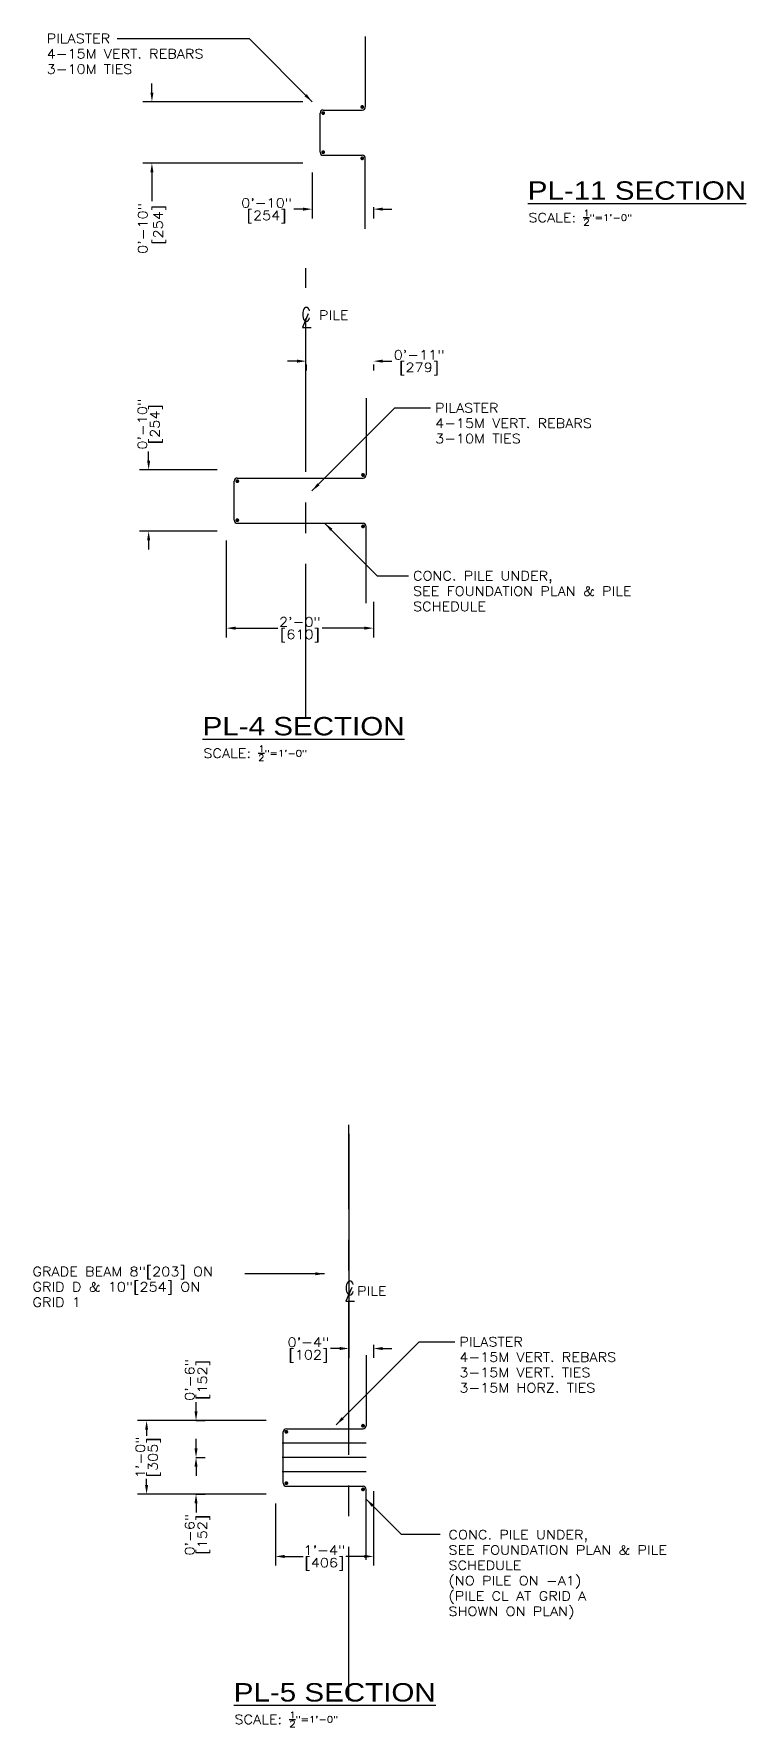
# Model space of a CAD drawing. Header units: inches. Extents: x -229 to 9761, y -1201 to 3580.
# Drawn here: x 930.6 to 1046.7, y -523.8 to -247.7 of the extents above; entities that cross this region are included whole.
import ezdxf

# ---------------------------------------------------------------- set-up
doc = ezdxf.new("R2010")
doc.units = ezdxf.units.IN
doc.header["$MEASUREMENT"] = 0
doc.linetypes.add('CENTER', pattern=[2, 1.25, -0.25, 0.25, -0.25])
doc.layers.get('DEFPOINTS').update_dxf_attribs({"linetype": 'CONTINUOUS'})
for name, color, linetype in [('Dimension', 5, 'CONTINUOUS'), ('Foundation_Details_CL', 150, 'CENTER'), ('Foundation_Details_Reinf', 131, 'CONTINUOUS'), ('Structural_Section_Dim', 5, 'CONTINUOUS'), ('Structural_Section_Text', 5, 'CONTINUOUS'), ('TEXT', 4, 'CONTINUOUS')]:
    doc.layers.add(name, color=color, linetype=linetype)
doc.styles.add('ROMANS', font='ROMANS.SHX', dxfattribs={"width": 0.8})
doc.styles.add('ROMANS-115', font='romans.shx', dxfattribs={"width": 1.15})
doc.styles.add('SANS-115', font='sanss___.ttf', dxfattribs={"width": 1.15})
doc.dimstyles.new('112-ROMANS-115-MS', dxfattribs={"dimscale": 0, "dimtxt": 1.5, "dimasz": 1.5, "dimexe": 1.5, "dimexo": 1.5, "dimgap": 0.125, "dimtad": 0, "dimdec": 4, "dimzin": 1, "dimdsep": 46, "dimlunit": 4, "dimtxsty": 'ROMANS-115', "dimcen": 0.125, "dimclrd": 256, "dimclre": 256, "dimclrt": 256, "dimadec": 0, "dimazin": 0, "dimtfac": 1, "dimtdec": 4, "dimtofl": 0, "dimtmove": 0, "dimatfit": 0, "dimfxl": 1, "dimtfillclr": 256, "dimfrac": 2, "dimtolj": 1, "dimtzin": 0, "dimarcsym": 0})
doc.dimstyles.new('12-ROMANS-115-PS', dxfattribs={"dimscale": 0, "dimtxt": 0.0625, "dimasz": 0.0625, "dimexe": 0.0625, "dimexo": 0.03125, "dimgap": 0.03125, "dimtad": 1, "dimdec": 3, "dimlfac": 24, "dimzin": 1, "dimdsep": 46, "dimlunit": 4, "dimtxsty": 'ROMANS-115', "dimcen": 0.125, "dimclrd": 256, "dimclre": 256, "dimclrt": 256, "dimadec": 0, "dimazin": 0, "dimtfac": 1, "dimtdec": 3, "dimtofl": 0, "dimtmove": 0, "dimatfit": 0, "dimfxl": 1, "dimfrac": 2, "dimtolj": 1, "dimtzin": 0, "dimarcsym": 0})
doc.dimstyles.new('12-ROMANS-115-PS-APV', dxfattribs={"dimscale": 0, "dimtxt": 0.0625, "dimasz": 0.0625, "dimexe": 0.0625, "dimexo": 0.03125, "dimgap": 0.03125, "dimtad": 1, "dimdec": 3, "dimlfac": 24, "dimzin": 1, "dimdsep": 46, "dimlunit": 4, "dimtxsty": 'ROMANS-115', "dimcen": 0.125, "dimclrd": 256, "dimclre": 256, "dimclrt": 256, "dimadec": 0, "dimazin": 0, "dimtfac": 1, "dimtdec": 3, "dimtofl": 0, "dimtmove": 0, "dimatfit": 0, "dimfxl": 1, "dimfrac": 2, "dimtolj": 1, "dimtzin": 0, "dimarcsym": 0})

# ---------------------------------------------------------------- blocks, each defined once
blk = doc.blocks.new('*D74')
at = {"layer": 'DEFPOINTS', "color": 0, "ltscale": 2}
for p in [(961.95, -328.78), (985.95, -338.8), (961.95, -344.59)]:
    blk.add_point(p, dxfattribs=at)
at = {"layer": 'Structural_Section_Dim', "lineweight": -2, "ltscale": 2}
for p, q in [((961.95, -330.28), (961.95, -346.09)), ((985.95, -340.3), (985.95, -346.09)), ((963.45, -344.59), (970.34, -344.59)), ((984.45, -344.59), (977.57, -344.59))]:
    blk.add_line(p, q, dxfattribs=at)
at = {"layer": 'Structural_Section_Dim', "ltscale": 2}
for points in [[(963.45, -344.34), (963.45, -344.84), (961.95, -344.59)], [(984.45, -344.34), (984.45, -344.84), (985.95, -344.59)]]:
    blk.add_solid(points, dxfattribs=at)
at = {"layer": 'Structural_Section_Dim', "ltscale": 2, "char_height": 1.5, "attachment_point": 5, "style": 'ROMANS-115'}
for s, insert in [('\\A1;2\'-0"', (973.95, -343.57)), ('\\A1;[610]', (973.95, -345.86))]:
    blk.add_mtext(s, dxfattribs=dict(at, insert=insert))
blk = doc.blocks.new('*D75')
at = {"layer": 'DEFPOINTS', "color": 0, "ltscale": 2}
for p in [(949.28, -318.78), (961.95, -318.78), (961.95, -328.78)]:
    blk.add_point(p, dxfattribs=at)
at = {"layer": 'Structural_Section_Dim', "lineweight": -2, "ltscale": 2}
for p, q in [((949.28, -317.28), (949.28, -315.78)), ((960.45, -318.78), (947.78, -318.78)), ((960.45, -328.78), (947.78, -328.78)), ((949.28, -330.28), (949.28, -331.78))]:
    blk.add_line(p, q, dxfattribs=at)
at = {"layer": 'Structural_Section_Dim', "ltscale": 2}
for points in [[(949.03, -317.28), (949.53, -317.28), (949.28, -318.78)], [(949.03, -330.28), (949.53, -330.28), (949.28, -328.78)]]:
    blk.add_solid(points, dxfattribs=at)
at = {"layer": 'Structural_Section_Dim', "ltscale": 2, "char_height": 1.5, "attachment_point": 5, "rotation": 90, "style": 'ROMANS-115'}
for s, insert in [('\\A1;0\'-10"', (948.26, -311.34)), ('\\A1;[254]', (950.55, -311.34))]:
    blk.add_mtext(s, dxfattribs=dict(at, insert=insert))
blk = doc.blocks.new('*D76')
at = {"layer": 'DEFPOINTS', "color": 0, "ltscale": 2}
for p in [(974.95, -300.09), (985.95, -300.09), (985.95, -301.06)]:
    blk.add_point(p, dxfattribs=at)
at = {"layer": 'Structural_Section_Dim', "lineweight": -2, "ltscale": 2}
for p, q in [((973.45, -301.06), (971.95, -301.06)), ((974.95, -301.59), (974.95, -302.56)), ((985.95, -301.59), (985.95, -302.56)), ((987.45, -301.06), (988.95, -301.06))]:
    blk.add_line(p, q, dxfattribs=at)
at = {"layer": 'Structural_Section_Dim', "ltscale": 2}
for points in [[(973.45, -300.81), (973.45, -301.31), (974.95, -301.06)], [(987.45, -300.81), (987.45, -301.31), (985.95, -301.06)]]:
    blk.add_solid(points, dxfattribs=at)
at = {"layer": 'Structural_Section_Dim', "ltscale": 2, "char_height": 1.5, "attachment_point": 5, "style": 'ROMANS-115'}
for s, insert in [('\\A1;0\'-11"', (993.39, -300.04)), ('\\A1;[279]', (993.39, -302.33))]:
    blk.add_mtext(s, dxfattribs=dict(at, insert=insert))
blk = doc.blocks.new('CLMARK')
at = {"layer": 'TEXT'}
for p, q in [((1.5, 4.6), (-3.6, -7.6)), ((-3.6, -7.6), (4.1, -7.6))]:
    blk.add_line(p, q, dxfattribs=at)
at = {"layer": 'TEXT', "style": 'ROMANS', "width": 0.8}
blk.add_text('C', height=12, dxfattribs=at).set_placement((-4.6, -1.9))
blk = doc.blocks.new('*D77')
at = {"layer": 'DEFPOINTS', "color": 0, "ltscale": 2}
for p in [(969.95, -485.78), (985.95, -483.78), (985.95, -495.93)]:
    blk.add_point(p, dxfattribs=at)
at = {"layer": 'Structural_Section_Dim', "lineweight": -2, "ltscale": 2}
for p, q in [((985.95, -485.28), (985.95, -497.43)), ((969.95, -487.28), (969.95, -497.43)), ((971.45, -495.93), (974.46, -495.93)), ((984.45, -495.93), (981.45, -495.93))]:
    blk.add_line(p, q, dxfattribs=at)
at = {"layer": 'Structural_Section_Dim', "ltscale": 2}
for points in [[(971.45, -495.68), (971.45, -496.18), (969.95, -495.93)], [(984.45, -495.68), (984.45, -496.18), (985.95, -495.93)]]:
    blk.add_solid(points, dxfattribs=at)
at = {"layer": 'Structural_Section_Dim', "ltscale": 2, "char_height": 1.5, "attachment_point": 5, "style": 'ROMANS-115'}
for s, insert in [('\\A1;1\'-4"', (977.95, -494.91)), ('\\A1;[406]', (977.95, -497.2))]:
    blk.add_mtext(s, dxfattribs=dict(at, insert=insert))
blk = doc.blocks.new('*D78')
at = {"layer": 'DEFPOINTS', "color": 0, "ltscale": 2}
for p in [(969.95, -473.78), (948.95, -485.78), (969.95, -485.78)]:
    blk.add_point(p, dxfattribs=at)
at = {"layer": 'Structural_Section_Dim', "lineweight": -2, "ltscale": 2}
for p, q in [((968.45, -473.78), (947.45, -473.78)), ((948.95, -475.28), (948.95, -476.28)), ((968.45, -485.78), (947.45, -485.78)), ((948.95, -484.28), (948.95, -483.27))]:
    blk.add_line(p, q, dxfattribs=at)
at = {"layer": 'Structural_Section_Dim', "ltscale": 2}
for points in [[(948.7, -475.28), (949.2, -475.28), (948.95, -473.78)], [(948.7, -484.28), (949.2, -484.28), (948.95, -485.78)]]:
    blk.add_solid(points, dxfattribs=at)
at = {"layer": 'Structural_Section_Dim', "ltscale": 2, "char_height": 1.5, "attachment_point": 5, "rotation": 90, "style": 'ROMANS-115'}
for s, insert in [('\\A1;1\'-0"', (947.93, -479.78)), ('\\A1;[305]', (950.22, -479.78))]:
    blk.add_mtext(s, dxfattribs=dict(at, insert=insert))
blk = doc.blocks.new('*D79')
at = {"layer": 'DEFPOINTS', "color": 0, "ltscale": 2}
for p in [(981.95, -425.54), (985.95, -459.94), (981.95, -462.03)]:
    blk.add_point(p, dxfattribs=at)
at = {"layer": 'Structural_Section_Dim', "lineweight": -2, "ltscale": 2}
for p, q in [((981.95, -427.04), (981.95, -463.53)), ((980.45, -462.03), (978.95, -462.03)), ((985.95, -461.44), (985.95, -463.53)), ((987.45, -462.03), (988.95, -462.03))]:
    blk.add_line(p, q, dxfattribs=at)
at = {"layer": 'Structural_Section_Dim', "ltscale": 2}
for points in [[(980.45, -461.78), (980.45, -462.28), (981.95, -462.03)], [(987.45, -461.78), (987.45, -462.28), (985.95, -462.03)]]:
    blk.add_solid(points, dxfattribs=at)
at = {"layer": 'Structural_Section_Dim', "ltscale": 2, "char_height": 1.5, "attachment_point": 5, "style": 'ROMANS-115'}
for s, insert in [('\\A1;0\'-4"', (975.34, -461.01)), ('\\A1;[102]', (975.34, -463.3))]:
    blk.add_mtext(s, dxfattribs=dict(at, insert=insert))
blk = doc.blocks.new('*D80')
at = {"layer": 'DEFPOINTS', "color": 0, "ltscale": 2}
for p in [(955.48, -473.78), (957.01, -473.78), (955.48, -479.78)]:
    blk.add_point(p, dxfattribs=at)
at = {"layer": 'Structural_Section_Dim', "lineweight": -2, "ltscale": 2}
for p, q in [((957.01, -472.28), (957.01, -470.78)), ((956.98, -473.78), (958.51, -473.78)), ((956.98, -479.78), (958.51, -479.78)), ((957.01, -481.28), (957.01, -482.78))]:
    blk.add_line(p, q, dxfattribs=at)
at = {"layer": 'Structural_Section_Dim', "ltscale": 2}
for points in [[(956.76, -472.28), (957.26, -472.28), (957.01, -473.78)], [(956.76, -481.28), (957.26, -481.28), (957.01, -479.78)]]:
    blk.add_solid(points, dxfattribs=at)
at = {"layer": 'Structural_Section_Dim', "ltscale": 2, "char_height": 1.5, "attachment_point": 5, "rotation": 90, "style": 'ROMANS-115'}
for s, insert in [('\\A1;0\'-6"', (955.99, -467.16)), ('\\A1;[152]', (958.28, -467.16))]:
    blk.add_mtext(s, dxfattribs=dict(at, insert=insert))
blk = doc.blocks.new('*D81')
at = {"layer": 'DEFPOINTS', "color": 0, "ltscale": 2}
for p in [(955.48, -479.78), (955.48, -485.78), (957.01, -485.78)]:
    blk.add_point(p, dxfattribs=at)
at = {"layer": 'Structural_Section_Dim', "lineweight": -2, "ltscale": 2}
for p, q in [((957.01, -478.28), (957.01, -476.78)), ((956.98, -479.78), (958.51, -479.78)), ((956.98, -485.78), (958.51, -485.78)), ((957.01, -487.28), (957.01, -488.78))]:
    blk.add_line(p, q, dxfattribs=at)
at = {"layer": 'Structural_Section_Dim', "ltscale": 2}
for points in [[(956.76, -478.28), (957.26, -478.28), (957.01, -479.78)], [(956.76, -487.28), (957.26, -487.28), (957.01, -485.78)]]:
    blk.add_solid(points, dxfattribs=at)
at = {"layer": 'Structural_Section_Dim', "ltscale": 2, "char_height": 1.5, "attachment_point": 5, "rotation": 90, "style": 'ROMANS-115'}
for s, insert in [('\\A1;0\'-6"', (955.99, -492.39)), ('\\A1;[152]', (958.28, -492.39))]:
    blk.add_mtext(s, dxfattribs=dict(at, insert=insert))
blk = doc.blocks.new('*D117')
at = {"layer": 'DEFPOINTS', "color": 0, "ltscale": 2}
for p in [(975.95, -268.78), (985.95, -274.47), (975.95, -276.28)]:
    blk.add_point(p, dxfattribs=at)
at = {"layer": 'Structural_Section_Dim', "lineweight": -2, "ltscale": 2}
for p, q in [((975.95, -270.28), (975.95, -277.78)), ((985.95, -275.97), (985.95, -277.78)), ((974.45, -276.28), (972.95, -276.28)), ((987.45, -276.28), (988.95, -276.28))]:
    blk.add_line(p, q, dxfattribs=at)
at = {"layer": 'Structural_Section_Dim', "ltscale": 2}
for points in [[(974.45, -276.03), (974.45, -276.53), (975.95, -276.28)], [(987.45, -276.03), (987.45, -276.53), (985.95, -276.28)]]:
    blk.add_solid(points, dxfattribs=at)
at = {"layer": 'Structural_Section_Dim', "ltscale": 2, "char_height": 1.5, "attachment_point": 5, "style": 'ROMANS-115'}
for s, insert in [('\\A1;0\'-10"', (968.52, -275.27)), ('\\A1;[254]', (968.52, -277.55))]:
    blk.add_mtext(s, dxfattribs=dict(at, insert=insert))
blk = doc.blocks.new('*D118')
at = {"layer": 'DEFPOINTS', "color": 0, "ltscale": 2}
for p in [(949.82, -258.78), (975.95, -258.78), (975.95, -268.78)]:
    blk.add_point(p, dxfattribs=at)
at = {"layer": 'Structural_Section_Dim', "lineweight": -2, "ltscale": 2}
for p, q in [((949.82, -257.28), (949.82, -255.78)), ((974.45, -258.78), (948.32, -258.78)), ((974.45, -268.78), (948.32, -268.78)), ((949.82, -270.28), (949.82, -274.99))]:
    blk.add_line(p, q, dxfattribs=at)
at = {"layer": 'Structural_Section_Dim', "ltscale": 2}
for points in [[(949.57, -257.28), (950.07, -257.28), (949.82, -258.78)], [(949.57, -270.28), (950.07, -270.28), (949.82, -268.78)]]:
    blk.add_solid(points, dxfattribs=at)
at = {"layer": 'Structural_Section_Dim', "ltscale": 2, "insert": (949.82, -279.43), "char_height": 1.5, "attachment_point": 5, "rotation": 90, "style": 'ROMANS-115'}
blk.add_mtext('\\A1;0\'-10"\\P [254]', dxfattribs=at)

msp = doc.modelspace()

# ---------------------------------------------------------------- linework, layer by layer
at = {"layer": 'Foundation_Details_CL', "ltscale": 20}
for p, q in [((974.929376, -359.127311), (974.929376, -285.927998)), ((981.929376, -519.33981), (981.929376, -425.570484))]:
    msp.add_line(p, q, dxfattribs=at)
at = {"layer": 'Foundation_Details_Reinf'}
for p, q in [((984.616876, -248.120952), (984.616876, -259.620952)), ((977.241876, -266.995952), (977.241876, -260.620952)), ((977.741876, -260.120952), (984.116876, -260.120952)), ((977.741876, -267.495952), (984.116876, -267.495952)), ((984.616876, -279.495952), (984.616876, -267.995952)), ((984.741876, -307.120952), (984.741876, -319.620952)), ((963.741876, -320.120952), (984.241876, -320.120952)), ((963.241876, -326.995952), (963.241876, -320.620952)), ((963.741876, -327.495952), (984.241876, -327.495952)), ((984.741876, -340.495952), (984.741876, -327.995952)), ((984.741876, -463.120952), (984.741876, -474.620952)), ((984.741876, -477.464702), (971.054376, -477.464702)), ((971.241876, -483.995952), (971.241876, -475.620952)), ((971.741876, -475.120952), (984.241876, -475.120952)), ((984.741876, -479.808452), (971.054376, -479.808452)), ((984.741876, -482.152202), (971.054376, -482.152202)), ((971.741876, -484.495952), (984.241876, -484.495952)), ((984.741876, -496.495952), (984.741876, -484.995952))]:
    msp.add_line(p, q, dxfattribs=at)
at = {"layer": 'Foundation_Details_Reinf', "const_width": 0.3125}
for points in [[(984.273126, -259.620952, -1), (983.960626, -259.620952, -1)], [(977.585626, -260.620952, -1), (977.898126, -260.620952, -1)], [(977.585626, -266.995952, 1), (977.898126, -266.995952, 1)], [(984.273126, -267.995952, 1), (983.960626, -267.995952, 1)], [(984.398126, -319.620952, -1), (984.085626, -319.620952, -1)], [(963.585626, -320.620952, -1), (963.898126, -320.620952, -1)], [(963.585626, -326.995952, 1), (963.898126, -326.995952, 1)], [(984.398126, -327.995952, 1), (984.085626, -327.995952, 1)], [(984.398126, -474.620952, -1), (984.085626, -474.620952, -1)], [(971.585626, -475.620952, -1), (971.898126, -475.620952, -1)], [(971.585626, -483.995952, 1), (971.898126, -483.995952, 1)], [(984.398126, -484.995952, 1), (984.085626, -484.995952, 1)]]:
    msp.add_lwpolyline(points, format="xyb", close=True, dxfattribs=at)
at = {"layer": 'Foundation_Details_Reinf'}
for centre, start, end in [((977.741876, -260.620952), 90, 180), ((984.116876, -259.620952), 270, 0), ((977.741876, -266.995952), 180, 270), ((984.116876, -267.995952), 0, 90), ((963.741876, -320.620952), 90, 180), ((984.241876, -319.620952), 270, 0), ((963.741876, -326.995952), 180, 270), ((984.241876, -327.995952), 0, 90), ((984.241876, -474.620952), 270, 0), ((971.741876, -475.620952), 90, 180), ((971.741876, -483.995952), 180, 270), ((984.241876, -484.995952), 0, 90)]:
    msp.add_arc(centre, 0.5, start, end, dxfattribs=at)

# ---------------------------------------------------------------- block references
at = {"layer": 'Dimension'}
for p, xscale, yscale, zscale in [((975.021618, -294.182646), 0.1835999999999558, 0.1836000000000695, 0.1836), ((982.115025, -452.91822), 0.1836000040056405, 0.1836000040057115, 0.1836000040056792)]:
    msp.add_blockref('CLMARK', p, dxfattribs=dict(at, xscale=xscale, yscale=yscale, zscale=zscale))

# ---------------------------------------------------------------- texts
at = {"layer": 'Structural_Section_Dim', "attachment_point": 1, "style": 'ROMANS-115'}
for s, insert, char_height in [('\\A1;CONC. PILE UNDER,\\PSEE FOUNDATION PLAN & PILE\\PSCHEDULE', (992.393785, -335.295496), 1.5), ('CONC. PILE UNDER,\\PSEE FOUNDATION PLAN & PILE\\PSCHEDULE\\P(NO PILE ON -A1)\\P(PILE CL AT GRID A\\PSHOWN ON PLAN)', (998.174214, -491.634224), 1.50000003)]:
    msp.add_mtext(s, dxfattribs=dict(at, insert=insert, char_height=char_height))
at = {"layer": 'Structural_Section_Dim', "ltscale": 15, "insert": (930.34178, -448.726808), "char_height": 1.50000003, "attachment_point": 1, "style": 'ROMANS-115'}
msp.add_mtext('GRADE BEAM 8"[203] ON\\PGRID D & 10"[254] ON \\PGRID 1', dxfattribs=at)
at = {"layer": 'Structural_Section_Text', "width": 1.15}
for s, height, style, p in [('%%UPL-11 SECTION', 3, 'SANS-115', (1011.101265, -274.747534)), ('PILE', 1.5, 'ROMANS-115', (977.074886, -294.319991)), ('%%UPL-4 SECTION', 3, 'SANS-115', (958.088481, -362.074709)), ('PILE', 1.5, 'ROMANS-115', (983.274484, -453.408964)), ('%%UPL-5 SECTION', 3.00000007, 'SANS-115', (963.158792, -519.584904))]:
    msp.add_text(s, height=height, dxfattribs=dict(at, style=style)).set_placement(p)
at = {"layer": 'Structural_Section_Text', "attachment_point": 1, "style": 'ROMANS-115'}
for s, insert, char_height in [('\\A1;PILASTER\\P4-15M VERT. REBARS\\P3-10M TIES', (932.65449, -247.704063), 1.5), ('\\A1;SCALE: \\H0.7x;\\S1/2;"=1\'-0"', (1011.216444, -276.400966), 1.5), ('\\A1;PILASTER\\P4-15M VERT. REBARS\\P3-10M TIES', (995.999595, -307.935374), 1.5), ('\\A1;SCALE: \\H0.7x;\\S1/2;"=1\'-0"', (958.20366, -363.728141), 1.5), ('PILASTER\\P4-15M VERT. REBARS\\P3-15M VERT. TIES\\P3-15M HORZ. TIES', (999.953486, -460.190989), 1.50000003), ('\\A1;SCALE: \\H0.7x;\\S1/2;"=1\'-0"', (963.27397, -521.238336), 1.50000003)]:
    msp.add_mtext(s, dxfattribs=dict(at, insert=insert, char_height=char_height))

# ---------------------------------------------------------------- dimensions: what is measured, and where the dimension line sits
at = {"layer": 'Structural_Section_Dim', "ltscale": 15}
dim = msp.add_linear_dim(base=(949.815973, -258.777319), p1=(975.95267, -268.777319), p2=(975.95267, -258.777319), angle=90, dimstyle='112-ROMANS-115-MS', override={"dimscale": 1, "dimpost": '\\X'}, dxfattribs=at)
dim.commit()
dim.dimension.update_dxf_attribs({"geometry": '*D118', "text_midpoint": (949.815973, -279.427319), "dimtype": 160})
dim = msp.add_linear_dim(base=(975.95267, -276.28437), p1=(985.95267, -274.473924), p2=(975.95267, -268.777319), dimstyle='112-ROMANS-115-MS', override={"dimscale": 1, "dimpost": '\\X'}, dxfattribs=at)
dim.commit()
dim.dimension.update_dxf_attribs({"geometry": '*D117', "text_midpoint": (968.51517, -276.28437)})
at = {"layer": 'Structural_Section_Dim'}
for base, p1, p2, picture, middle in [((985.95267, -301.060187), (974.95267, -300.088587), (985.95267, -300.088587), '*D76', (993.39017, -301.060187)), ((961.95267, -344.59118), (985.95267, -338.802921), (961.95267, -328.777319), '*D74', (973.95267, -344.59118)), ((981.95267, -462.030497), (985.95267, -459.935668), (981.95267, -425.539351), '*D79', (975.336599, -462.030497)), ((985.95267, -495.927897), (969.95267, -485.777319), (985.95267, -483.777319), '*D77', (977.95267, -495.927897))]:
    dim = msp.add_linear_dim(base=base, p1=p1, p2=p2, dimstyle='112-ROMANS-115-MS', override={"dimscale": 1, "dimpost": '\\X'}, dxfattribs=at)
    dim.commit()
    dim.dimension.update_dxf_attribs({"geometry": picture, "text_midpoint": middle})
for base, p1, p2, angle, picture, middle in [((949.281175, -318.777319), (961.95267, -328.777319), (961.95267, -318.777319), 90, '*D75', (949.281175, -311.339819)), ((957.007266, -473.777319), (955.478887, -479.777319), (955.478887, -473.777319), 90, '*D80', (957.007266, -467.161248)), ((948.949837, -485.777319), (969.95267, -473.777319), (969.95267, -485.777319), 90, '*D78', (948.949837, -479.777319)), ((957.007266, -485.777319), (955.478887, -479.777319), (955.478887, -485.777319), 270, '*D81', (957.007266, -492.393391))]:
    dim = msp.add_linear_dim(base=base, p1=p1, p2=p2, angle=angle, dimstyle='112-ROMANS-115-MS', override={"dimscale": 1, "dimpost": '\\X'}, dxfattribs=at)
    dim.commit()
    dim.dimension.update_dxf_attribs({"geometry": picture, "text_midpoint": middle})

# ---------------------------------------------------------------- leaders
at = {"layer": 'Structural_Section_Dim', "ltscale": 15}
for points, override in [([(975.95267, -258.777319), (965.715783, -248.540432), (944.154351, -248.540432)], {"dimscale": 24, "dimtad": 0, "dimlfac": 0.041667, "dimse1": 1, "dimse2": 1}), ([(977.95267, -449.8494), (964.958255, -449.8494)], {"dimscale": 24.000001, "dimtad": 0, "dimlfac": 0.041667, "dimse2": 1})]:
    msp.add_leader(points, dimstyle='12-ROMANS-115-PS', override=override, dxfattribs=at)
at = {"layer": 'Structural_Section_Dim', "annotation_type": 0, "has_hookline": 1, "hookline_direction": 0, "text_width": 40.825}
msp.add_leader([(978.030214, -327.506713), (986.568998, -336.045496), (991.643785, -336.045496)], dimstyle='12-ROMANS-115-PS', override={"dimscale": 24, "dimtad": 0, "dimlfac": 0.041667}, dxfattribs=at)
at = {"layer": 'Structural_Section_Dim'}
msp.add_leader([(984.76517, -486.605586), (990.465146, -492.305562), (996.840373, -492.305562)], dimstyle='12-ROMANS-115-PS-APV', override={"dimscale": 24.000001, "dimtad": 0, "dimlfac": 0.041667}, dxfattribs=at)
at = {"layer": 'Structural_Section_Text', "annotation_type": 0, "has_hookline": 1, "hookline_direction": 0}
for points, override, text_width in [([(975.913617, -322.209166), (989.437409, -308.685374), (995.249595, -308.685374)], {"dimscale": 24, "dimtad": 0, "dimlfac": 0.041667, "dimse1": 1}, 28.75), ([(979.867508, -474.464781), (993.3913, -460.940989), (999.203486, -460.940989)], {"dimscale": 24.000001, "dimtad": 0, "dimlfac": 0.041667, "dimse1": 1}, 28.750001)]:
    msp.add_leader(points, dimstyle='12-ROMANS-115-PS', override=override, dxfattribs=dict(at, text_width=text_width))

doc.saveas('drawing.dxf')
